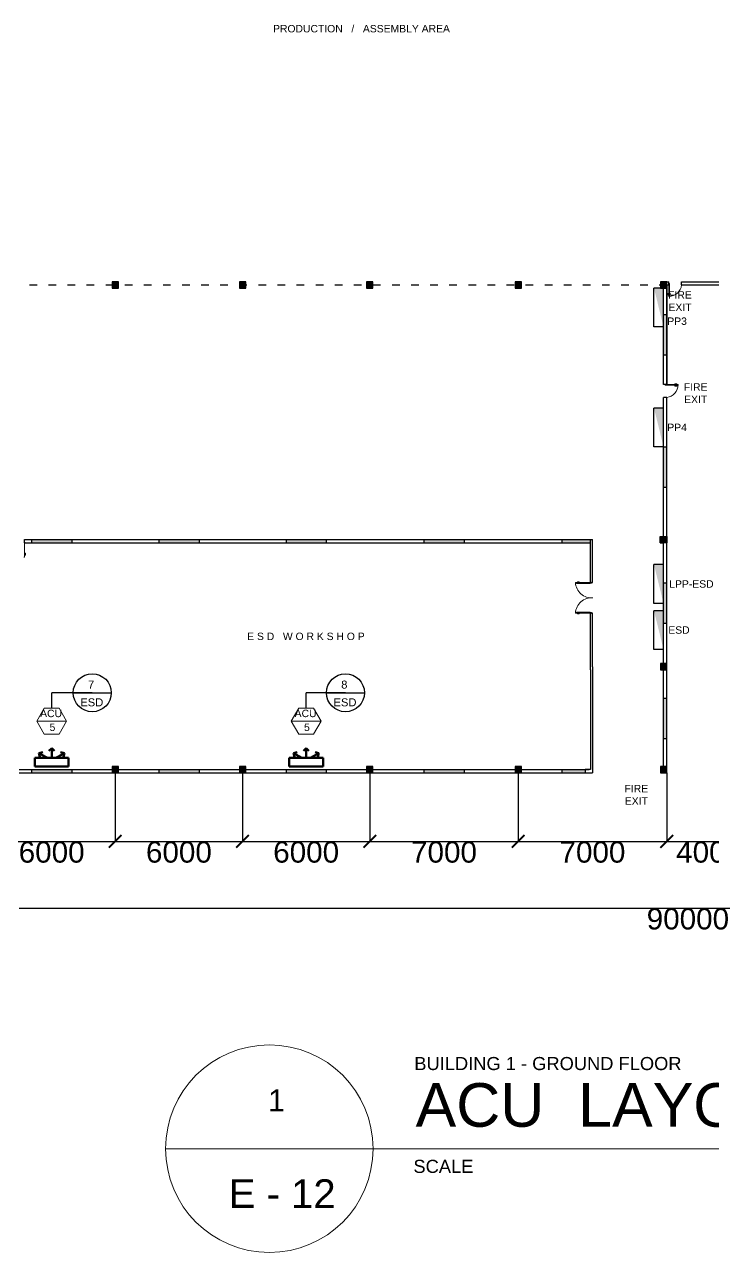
# Model space of a CAD drawing. Header units: millimetres. Extents: x 3339 to 2017737, y 4955 to 2748989.
# Drawn here: x 1298915 to 1331398, y 1216097 to 1273988 of the extents above; entities that cross this region are included whole.
import ezdxf

# ---------------------------------------------------------------- set-up
doc = ezdxf.new("R2010")
doc.units = ezdxf.units.MM
doc.header["$LTSCALE"] = 30
doc.linetypes.add('ACAD_ISO03W100', pattern=[30, 12, -18])
for name, color, linetype, lineweight in [('A-DETL-GENF', 92, 'Continuous', 13), ('A-DOOR', 31, 'Continuous', 13), ('ACU', 4, 'Continuous', 13), ('MACH BLOCK', 41, 'Continuous', 5), ('TEXT MACHLAYOUT', 255, 'Continuous', 5)]:
    doc.layers.add(name, color=color, linetype=linetype, lineweight=lineweight)
doc.layers.add('broken line', color=7, linetype='ACAD_ISO03W100', plot=False)
for name, color, linetype in [('DIM LINES', 7, 'Continuous'), ('TEXT', 7, 'Continuous'), ('window', 92, 'Continuous')]:
    doc.layers.add(name, color=color, linetype=linetype)
doc.styles.get("Standard").update_dxf_attribs({"font": 'arial.ttf'})
doc.dimstyles.new('GREEN', dxfattribs={"dimtxt": 1000, "dimasz": 600, "dimexe": 0.18, "dimexo": 0.0625, "dimgap": 0.09, "dimtad": 2, "dimdec": 0, "dimzin": 0, "dimdsep": 46, "dimtxsty": 'Standard', "dimblk": 'ARCHTICK', "dimcen": 0.09, "dimclrd": 3, "dimclre": 3, "dimclrt": 2, "dimadec": 0, "dimazin": 0, "dimtfac": 1, "dimtdec": 0, "dimtofl": 0, "dimtmove": 0, "dimatfit": 3, "dimfxl": 1, "dimtolj": 1, "dimtzin": 0, "dimarcsym": 0})

# ---------------------------------------------------------------- blocks, each defined once
blk = doc.blocks.new('_ArchTick')
at = {"color": 0, "linetype": 'ByBlock', "const_width": 0.15}
blk.add_lwpolyline([(-0.5, -0.5), (0.5, 0.5)], dxfattribs=at)
blk = doc.blocks.new('*D874')
at = {"layer": 'Defpoints', "color": 0, "transparency": 16777216}
for p in [(1285193, 1238709), (1375193, 1238709), (1375193, 1232330)]:
    blk.add_point(p, dxfattribs=at)
at = {"layer": 'DIM LINES', "color": 3, "linetype": 'ByBlock', "lineweight": -2, "transparency": 16777216}
for p, q in [((1285193, 1238709), (1285193, 1232329)), ((1375193, 1238709), (1375193, 1232329)), ((1285193, 1232330), (1375193, 1232330))]:
    blk.add_line(p, q, dxfattribs=at)
at = {"layer": 'DIM LINES', "color": 3, "lineweight": -2, "transparency": 16777216, "xscale": 600, "yscale": 600, "zscale": 600, "rotation": 180}
blk.add_blockref('_ArchTick', (1285193, 1232330), dxfattribs=at)
at = {"layer": 'DIM LINES', "color": 3, "lineweight": -2, "transparency": 16777216, "xscale": 600, "yscale": 600, "zscale": 600}
blk.add_blockref('_ArchTick', (1375193, 1232330), dxfattribs=at)
at = {"layer": 'DIM LINES', "color": 2, "transparency": 16777216, "insert": (1330193, 1231819), "char_height": 1000, "attachment_point": 5}
blk.add_mtext('\\A1;90000', dxfattribs=at)
blk = doc.blocks.new('*D744')
at = {"layer": 'Defpoints', "color": 0, "transparency": 16777216}
for p in [(1297193, 1238709), (1303193, 1238709), (1303193, 1235479)]:
    blk.add_point(p, dxfattribs=at)
at = {"layer": 'DIM LINES', "color": 3, "linetype": 'ByBlock', "lineweight": -2, "transparency": 16777216}
for p, q in [((1297193, 1238709), (1297193, 1235479)), ((1303193, 1238709), (1303193, 1235479)), ((1297193, 1235479), (1303193, 1235479))]:
    blk.add_line(p, q, dxfattribs=at)
at = {"layer": 'DIM LINES', "color": 3, "lineweight": -2, "transparency": 16777216, "xscale": 600, "yscale": 600, "zscale": 600, "rotation": 180}
blk.add_blockref('_ArchTick', (1297193, 1235479), dxfattribs=at)
at = {"layer": 'DIM LINES', "color": 3, "lineweight": -2, "transparency": 16777216, "xscale": 600, "yscale": 600, "zscale": 600}
blk.add_blockref('_ArchTick', (1303193, 1235479), dxfattribs=at)
at = {"layer": 'DIM LINES', "color": 2, "transparency": 16777216, "insert": (1300193, 1234968), "char_height": 1000, "attachment_point": 5}
blk.add_mtext('\\A1;6000', dxfattribs=at)
blk = doc.blocks.new('*D745')
at = {"layer": 'Defpoints', "color": 0, "transparency": 16777216}
for p in [(1303193, 1238709), (1309193, 1238709), (1309193, 1235479)]:
    blk.add_point(p, dxfattribs=at)
at = {"layer": 'DIM LINES', "color": 3, "linetype": 'ByBlock', "lineweight": -2, "transparency": 16777216}
for p, q in [((1303193, 1238709), (1303193, 1235479)), ((1309193, 1238709), (1309193, 1235479)), ((1303193, 1235479), (1309193, 1235479))]:
    blk.add_line(p, q, dxfattribs=at)
at = {"layer": 'DIM LINES', "color": 3, "lineweight": -2, "transparency": 16777216, "xscale": 600, "yscale": 600, "zscale": 600, "rotation": 180}
blk.add_blockref('_ArchTick', (1303193, 1235479), dxfattribs=at)
at = {"layer": 'DIM LINES', "color": 3, "lineweight": -2, "transparency": 16777216, "xscale": 600, "yscale": 600, "zscale": 600}
blk.add_blockref('_ArchTick', (1309193, 1235479), dxfattribs=at)
at = {"layer": 'DIM LINES', "color": 2, "transparency": 16777216, "insert": (1306193, 1234968), "char_height": 1000, "attachment_point": 5}
blk.add_mtext('\\A1;6000', dxfattribs=at)
blk = doc.blocks.new('*D746')
at = {"layer": 'Defpoints', "color": 0, "transparency": 16777216}
for p in [(1309193, 1238709), (1315193, 1238709), (1315193, 1235479)]:
    blk.add_point(p, dxfattribs=at)
at = {"layer": 'DIM LINES', "color": 3, "linetype": 'ByBlock', "lineweight": -2, "transparency": 16777216}
for p, q in [((1309193, 1238709), (1309193, 1235479)), ((1315193, 1238709), (1315193, 1235479)), ((1309193, 1235479), (1315193, 1235479))]:
    blk.add_line(p, q, dxfattribs=at)
at = {"layer": 'DIM LINES', "color": 3, "lineweight": -2, "transparency": 16777216, "xscale": 600, "yscale": 600, "zscale": 600, "rotation": 180}
blk.add_blockref('_ArchTick', (1309193, 1235479), dxfattribs=at)
at = {"layer": 'DIM LINES', "color": 3, "lineweight": -2, "transparency": 16777216, "xscale": 600, "yscale": 600, "zscale": 600}
blk.add_blockref('_ArchTick', (1315193, 1235479), dxfattribs=at)
at = {"layer": 'DIM LINES', "color": 2, "transparency": 16777216, "insert": (1312193, 1234968), "char_height": 1000, "attachment_point": 5}
blk.add_mtext('\\A1;6000', dxfattribs=at)
blk = doc.blocks.new('*D747')
at = {"layer": 'Defpoints', "color": 0, "transparency": 16777216}
for p in [(1315193, 1238709), (1322193, 1238709), (1322193, 1235479)]:
    blk.add_point(p, dxfattribs=at)
at = {"layer": 'DIM LINES', "color": 3, "linetype": 'ByBlock', "lineweight": -2, "transparency": 16777216}
for p, q in [((1315193, 1238709), (1315193, 1235479)), ((1322193, 1238709), (1322193, 1235479)), ((1315193, 1235479), (1322193, 1235479))]:
    blk.add_line(p, q, dxfattribs=at)
at = {"layer": 'DIM LINES', "color": 3, "lineweight": -2, "transparency": 16777216, "xscale": 600, "yscale": 600, "zscale": 600, "rotation": 180}
blk.add_blockref('_ArchTick', (1315193, 1235479), dxfattribs=at)
at = {"layer": 'DIM LINES', "color": 3, "lineweight": -2, "transparency": 16777216, "xscale": 600, "yscale": 600, "zscale": 600}
blk.add_blockref('_ArchTick', (1322193, 1235479), dxfattribs=at)
at = {"layer": 'DIM LINES', "color": 2, "transparency": 16777216, "insert": (1318693, 1234968), "char_height": 1000, "attachment_point": 5}
blk.add_mtext('\\A1;7000', dxfattribs=at)
blk = doc.blocks.new('*D748')
at = {"layer": 'Defpoints', "color": 0, "transparency": 16777216}
for p in [(1322193, 1238709), (1329193, 1238709), (1329193, 1235479)]:
    blk.add_point(p, dxfattribs=at)
at = {"layer": 'DIM LINES', "color": 3, "linetype": 'ByBlock', "lineweight": -2, "transparency": 16777216}
for p, q in [((1322193, 1238709), (1322193, 1235479)), ((1329193, 1238709), (1329193, 1235479)), ((1322193, 1235479), (1329193, 1235479))]:
    blk.add_line(p, q, dxfattribs=at)
at = {"layer": 'DIM LINES', "color": 3, "lineweight": -2, "transparency": 16777216, "xscale": 600, "yscale": 600, "zscale": 600, "rotation": 180}
blk.add_blockref('_ArchTick', (1322193, 1235479), dxfattribs=at)
at = {"layer": 'DIM LINES', "color": 3, "lineweight": -2, "transparency": 16777216, "xscale": 600, "yscale": 600, "zscale": 600}
blk.add_blockref('_ArchTick', (1329193, 1235479), dxfattribs=at)
at = {"layer": 'DIM LINES', "color": 2, "transparency": 16777216, "insert": (1325693, 1234968), "char_height": 1000, "attachment_point": 5}
blk.add_mtext('\\A1;7000', dxfattribs=at)
blk = doc.blocks.new('*D749')
at = {"layer": 'Defpoints', "color": 0, "transparency": 16777216}
for p in [(1329193, 1238709), (1333193, 1238709), (1333193, 1235479)]:
    blk.add_point(p, dxfattribs=at)
at = {"layer": 'DIM LINES', "color": 3, "linetype": 'ByBlock', "lineweight": -2, "transparency": 16777216}
for p, q in [((1329193, 1238709), (1329193, 1235479)), ((1333193, 1238709), (1333193, 1235479)), ((1329193, 1235479), (1333193, 1235479))]:
    blk.add_line(p, q, dxfattribs=at)
at = {"layer": 'DIM LINES', "color": 3, "lineweight": -2, "transparency": 16777216, "xscale": 600, "yscale": 600, "zscale": 600, "rotation": 180}
blk.add_blockref('_ArchTick', (1329193, 1235479), dxfattribs=at)
at = {"layer": 'DIM LINES', "color": 3, "lineweight": -2, "transparency": 16777216, "xscale": 600, "yscale": 600, "zscale": 600}
blk.add_blockref('_ArchTick', (1333193, 1235479), dxfattribs=at)
at = {"layer": 'DIM LINES', "color": 2, "transparency": 16777216, "insert": (1331193, 1234968), "char_height": 1000, "attachment_point": 5}
blk.add_mtext('\\A1;4000', dxfattribs=at)
blk = doc.blocks.new('Poste with lines')
h = blk.add_hatch(color=2)
h.dxf.hatch_style = 1
h.paths.add_polyline_path([(13203, 12318), (12903, 12318), (12903, 12018), (13203, 12018)])
at = {"color": 0}
for p, q in [((12903, 12018), (12903, 12318)), ((12903, 12318), (13203, 12318)), ((12903, 12018), (12903, 12168)), ((13203, 12318), (13203, 12018)), ((12903, 12018), (13053, 12018)), ((13053, 12018), (12903, 12018)), ((13203, 12018), (12903, 12018))]:
    blk.add_line(p, q, dxfattribs=at)

msp = doc.modelspace()

# ---------------------------------------------------------------- hatches: boundary and pattern name
h = msp.add_hatch(color=2)
h.dxf.hatch_style = 1
h.paths.add_polyline_path([(1303343.449, 1261859.357), (1303043.449, 1261859.357), (1303043.449, 1261559.357), (1303343.449, 1261559.357)])
h = msp.add_hatch(color=2)
h.dxf.hatch_style = 1
h.paths.add_polyline_path([(1309343.449, 1261859.357), (1309043.449, 1261859.357), (1309043.449, 1261559.357), (1309343.449, 1261559.357)])
h = msp.add_hatch(color=2)
h.dxf.hatch_style = 1
h.paths.add_polyline_path([(1315343.449, 1261859.357), (1315043.449, 1261859.357), (1315043.449, 1261559.357), (1315343.449, 1261559.357)])
h = msp.add_hatch(color=2)
h.dxf.hatch_style = 1
h.paths.add_polyline_path([(1322343.449, 1261859.357), (1322043.449, 1261859.357), (1322043.449, 1261559.357), (1322343.449, 1261559.357)])
at = {"true_color": 0xf8d731}
h = msp.add_hatch(color=40, dxfattribs=at)
h.dxf.hatch_style = 1
h.paths.add_polyline_path([(1329043.449, 1261559.177), (1328593.449, 1261559.177), (1329043.449, 1259734.177)])
h = msp.add_hatch(color=2)
h.dxf.hatch_style = 1
h.paths.add_polyline_path([(1329193.449, 1261859.357), (1328893.449, 1261859.357), (1328893.449, 1261559.357), (1329193.449, 1261559.357)])
h = msp.add_hatch(color=40, dxfattribs=at)
h.dxf.hatch_style = 1
h.paths.add_polyline_path([(1329043.449, 1255907.709), (1328593.449, 1255907.709), (1329043.449, 1254082.709)])
h = msp.add_hatch(color=40, dxfattribs=at)
h.dxf.hatch_style = 1
h.paths.add_polyline_path([(1329043.449, 1248525.133), (1328593.449, 1248525.133), (1329043.449, 1246700.133)])
h = msp.add_hatch(color=40, dxfattribs=at)
h.dxf.hatch_style = 1
h.paths.add_polyline_path([(1329043.449, 1246353.152), (1328593.449, 1246353.152), (1329043.449, 1244528.152)])
h = msp.add_hatch(color=2)
h.dxf.hatch_style = 1
h.paths.add_polyline_path([(1329193.449, 1243859.357), (1328893.449, 1243859.357), (1328893.449, 1243559.357), (1329193.449, 1243559.357)])
h = msp.add_hatch(color=2)
h.dxf.hatch_style = 1
h.paths.add_polyline_path([(1303343.449, 1239009.357), (1303043.449, 1239009.357), (1303043.449, 1238709.357), (1303343.449, 1238709.357)])
h = msp.add_hatch(color=2)
h.dxf.hatch_style = 1
h.paths.add_polyline_path([(1309343.449, 1239009.357), (1309043.449, 1239009.357), (1309043.449, 1238709.357), (1309343.449, 1238709.357)])
h = msp.add_hatch(color=2)
h.dxf.hatch_style = 1
h.paths.add_polyline_path([(1315343.449, 1239009.357), (1315043.449, 1239009.357), (1315043.449, 1238709.357), (1315343.449, 1238709.357)])
h = msp.add_hatch(color=2)
h.dxf.hatch_style = 1
h.paths.add_polyline_path([(1322343.449, 1239009.357), (1322043.449, 1239009.357), (1322043.449, 1238709.357), (1322343.449, 1238709.357)])
h = msp.add_hatch(color=2)
h.dxf.hatch_style = 1
h.paths.add_polyline_path([(1329193.449, 1239009.357), (1328893.449, 1239009.357), (1328893.449, 1238709.357), (1329193.449, 1238709.357)])
at = {"layer": 'window'}
h = msp.add_hatch(dxfattribs=at)
h.set_pattern_fill('ANSI31', color=256)
h.set_pattern_definition([(45, (1284139.95848, 1250192.71543), (-0.08838834765, 0.08838834765), [])])
h.paths.add_polyline_path([(1329193.449, 1260310.826), (1329043.449, 1260310.826), (1329043.449, 1258410.826), (1329193.449, 1258410.826)])
h = msp.add_hatch(dxfattribs=at)
h.set_pattern_fill('ANSI31', color=256)
h.set_pattern_definition([(45, (1284139.95848, 1243964.77762), (-0.08838834765, 0.08838834765), [])])
h.paths.add_polyline_path([(1329193.449, 1254082.889), (1329043.449, 1254082.889), (1329043.449, 1252182.889), (1329193.449, 1252182.889)])
h = msp.add_hatch(color=256, dxfattribs=at)
h.dxf.hatch_style = 1
h.paths.add_polyline_path([(1289143.449, 1238859.357), (1287243.449, 1238859.357), (1287243.449, 1238709.357), (1289143.449, 1238709.357)])
h.paths.add_polyline_path([(1295143.449, 1238859.357), (1293243.449, 1238859.357), (1293243.449, 1238709.357), (1294193.449, 1238709.357), (1295143.449, 1238709.357)])
h.paths.add_polyline_path([(1301143.449, 1238859.357), (1299243.449, 1238859.357), (1299243.449, 1238709.357), (1301143.449, 1238709.357)])
h.paths.add_polyline_path([(1307143.449, 1238859.357), (1305243.449, 1238859.357), (1305243.449, 1238709.357), (1307143.449, 1238709.357)])
h.paths.add_polyline_path([(1313143.449, 1238859.357), (1311243.449, 1238859.357), (1311243.449, 1238709.357), (1313143.449, 1238709.357)])
h.paths.add_polyline_path([(1319643.449, 1238859.357), (1317743.449, 1238859.357), (1317743.449, 1238709.357), (1319643.449, 1238709.357)])
h.paths.add_polyline_path([(1325343.449, 1238859.357), (1324243.449, 1238859.357), (1324243.449, 1238709.357), (1325343.449, 1238709.357)])
h.paths.add_polyline_path([(1325593.449, 1249709.357), (1324243.449, 1249709.357), (1324243.449, 1249559.357), (1325593.449, 1249559.357)])
h.paths.add_polyline_path([(1319643.449, 1249709.357), (1317743.449, 1249709.357), (1317743.449, 1249559.357), (1319643.449, 1249559.357)])
h.paths.add_polyline_path([(1313143.449, 1249709.357), (1311243.449, 1249709.357), (1311243.449, 1249559.357), (1313143.449, 1249559.357)])
h.paths.add_polyline_path([(1307143.449, 1249709.357), (1305243.449, 1249709.357), (1305243.449, 1249559.357), (1307143.449, 1249559.357)])
h.paths.add_polyline_path([(1301143.449, 1249709.357), (1299243.449, 1249709.357), (1299243.449, 1249559.357), (1301143.449, 1249559.357)])
h.paths.add_polyline_path([(1293788.181, 1249709.357), (1291343.449, 1249709.357), (1291343.449, 1249559.357), (1293788.181, 1249559.357)])
h = msp.add_hatch(dxfattribs=at)
h.set_pattern_fill('ANSI31', color=256)
h.set_pattern_definition([(45, (1284139.95848, 1237541.24652), (-0.08838834765, 0.08838834765), [])])
h.paths.add_polyline_path([(1329193.449, 1247659.357), (1329043.449, 1247659.357), (1329043.449, 1245759.357), (1329193.449, 1245759.357)])
h = msp.add_hatch(dxfattribs=at)
h.set_pattern_fill('ANSI31', color=256)
h.set_pattern_definition([(45, (1284139.95848, 1232116.24652), (-0.08838834765, 0.08838834765), [])])
h.paths.add_polyline_path([(1329193.449, 1242234.357), (1329043.449, 1242234.357), (1329043.449, 1240334.357), (1329193.449, 1240334.357)])

# ---------------------------------------------------------------- linework, layer by layer
for p, q in [((1328593.449, 1259734.177), (1328593.449, 1261559.177)), ((1329043.449, 1261559.177), (1328593.449, 1261559.177)), ((1329043.449, 1261709.357), (1329193.449, 1261709.357)), ((1329043.449, 1259734.177), (1329043.449, 1261559.177)), ((1329193.449, 1261709.357), (1329193.449, 1261559.357)), ((1329193.449, 1261709.357), (1329293.449, 1261709.357)), ((1329193.449, 1261559.357), (1329193.449, 1257012.295)), ((1329293.449, 1261709.357), (1329293.449, 1261859.357)), ((1329899.325, 1261709.357), (1329899.325, 1261859.357)), ((1329043.449, 1259734.177), (1328593.449, 1259734.177)), ((1329193.449, 1257012.295), (1329043.449, 1257012.295)), ((1329193.449, 1256406.42), (1329043.449, 1256406.42)), ((1328593.449, 1254082.709), (1328593.449, 1255907.709)), ((1329043.449, 1255907.709), (1328593.449, 1255907.709)), ((1329043.449, 1254082.709), (1329043.449, 1255907.709)), ((1329043.449, 1254082.709), (1328593.449, 1254082.709)), ((1298914.949, 1249559.357), (1298914.949, 1249709.357)), ((1298914.949, 1249709.357), (1298943.449, 1249709.357)), ((1298943.449, 1249559.357), (1298914.949, 1249559.357)), ((1328593.449, 1246700.133), (1328593.449, 1248525.133)), ((1329043.449, 1248525.133), (1328593.449, 1248525.133)), ((1329043.449, 1246700.133), (1329043.449, 1248525.133)), ((1325593.449, 1247709.357), (1325593.449, 1247680.857)), ((1325593.449, 1247680.857), (1325693.449, 1247680.857)), ((1325693.449, 1247680.857), (1325693.449, 1247709.357)), ((1329043.449, 1246700.133), (1328593.449, 1246700.133)), ((1325593.449, 1246237.857), (1325593.449, 1246209.357)), ((1325693.449, 1246209.357), (1325693.449, 1246237.857)), ((1328593.449, 1244528.152), (1328593.449, 1246353.152)), ((1329043.449, 1246353.152), (1328593.449, 1246353.152)), ((1329043.449, 1244528.152), (1329043.449, 1246353.152)), ((1329043.449, 1244528.152), (1328593.449, 1244528.152)), ((1329193.449, 1243859.357), (1329043.449, 1243859.357)), ((1329193.449, 1243709.357), (1329193.449, 1243859.357)), ((1329193.449, 1243559.357), (1329193.449, 1243709.357)), ((1329193.449, 1239009.357), (1329193.449, 1243559.357)), ((1300193.449, 1241752.21), (1300193.449, 1242483.849)), ((1301206.387, 1242483.849), (1300193.449, 1242483.849)), ((1302106.387, 1242483.849), (1301206.387, 1242483.849)), ((1301206.387, 1242483.849), (1303006.387, 1242483.849)), ((1302106.387, 1242483.849), (1302106.387, 1242483.849)), ((1312193.449, 1241752.21), (1312193.449, 1242483.849)), ((1313149.28, 1242483.849), (1312193.449, 1242483.849)), ((1314045.55, 1242483.849), (1313145.55, 1242483.849)), ((1313145.55, 1242483.849), (1314945.55, 1242483.849)), ((1314045.55, 1242483.849), (1314045.55, 1242483.849)), ((1285193.449, 1238709.357), (1325693.449, 1238709.357)), ((1299243.449, 1238859.357), (1301143.449, 1238859.357)), ((1311243.449, 1238859.357), (1313143.449, 1238859.357)), ((1315193.449, 1238709.357), (1322193.449, 1238709.357)), ((1329043.449, 1238709.357), (1329193.449, 1238709.357))]:
    msp.add_line(p, q)
at = {"color": 0}
for p, q in [((1329043.449, 1257012.295), (1329043.449, 1261859.357)), ((1329043.449, 1261859.357), (1329293.449, 1261859.357)), ((1329193.449, 1257012.295), (1329193.449, 1261709.357)), ((1329193.449, 1261709.357), (1329293.449, 1261709.357)), ((1329899.325, 1261859.357), (1333193.449, 1261859.357)), ((1329899.325, 1261709.357), (1333193.449, 1261709.357)), ((1329043.449, 1238709.357), (1329043.449, 1256406.42)), ((1329193.449, 1238709.357), (1329193.449, 1256406.42)), ((1298914.949, 1249559.357), (1325593.449, 1249559.357)), ((1298943.449, 1249709.357), (1325693.449, 1249709.357)), ((1325593.449, 1247709.357), (1325593.449, 1249709.357)), ((1325693.449, 1247709.357), (1325693.449, 1249709.357)), ((1325593.449, 1243559.357), (1325593.449, 1246237.857)), ((1325693.449, 1246237.857), (1325593.449, 1246237.857)), ((1325693.449, 1243709.357), (1325693.449, 1246237.857)), ((1325593.449, 1243559.357), (1325593.449, 1238859.357)), ((1325693.449, 1243709.357), (1325693.449, 1238709.357)), ((1329193.449, 1239009.357), (1329043.449, 1239009.357)), ((1329193.449, 1238859.357), (1329193.449, 1239009.357)), ((1285193.449, 1238709.357), (1325693.449, 1238709.357)), ((1297343.449, 1238859.357), (1325543.449, 1238859.357)), ((1325593.449, 1238859.357), (1325343.449, 1238859.357)), ((1329043.449, 1238859.357), (1329193.449, 1238859.357)), ((1329043.449, 1238709.357), (1329193.449, 1238709.357)), ((1329043.449, 1238709.357), (1329193.449, 1238709.357))]:
    msp.add_line(p, q, dxfattribs=at)
for points in [[(1303343.449, 1261859.357), (1303043.449, 1261859.357), (1303043.449, 1261559.357), (1303343.449, 1261559.357), (1303343.449, 1261859.357)], [(1309343.449, 1261859.357), (1309043.449, 1261859.357), (1309043.449, 1261559.357), (1309343.449, 1261559.357), (1309343.449, 1261859.357)], [(1315343.449, 1261859.357), (1315043.449, 1261859.357), (1315043.449, 1261559.357), (1315343.449, 1261559.357), (1315343.449, 1261859.357)], [(1322343.449, 1261859.357), (1322043.449, 1261859.357), (1322043.449, 1261559.357), (1322343.449, 1261559.357), (1322343.449, 1261859.357)], [(1329193.449, 1261859.357), (1328893.449, 1261859.357), (1328893.449, 1261559.357), (1329193.449, 1261559.357), (1329193.449, 1261859.357)], [(1329193.449, 1243859.357), (1328893.449, 1243859.357), (1328893.449, 1243559.357), (1329193.449, 1243559.357), (1329193.449, 1243859.357)], [(1303343.449, 1239009.357), (1303043.449, 1239009.357), (1303043.449, 1238709.357), (1303343.449, 1238709.357), (1303343.449, 1239009.357)], [(1309343.449, 1239009.357), (1309043.449, 1239009.357), (1309043.449, 1238709.357), (1309343.449, 1238709.357), (1309343.449, 1239009.357)], [(1315343.449, 1239009.357), (1315043.449, 1239009.357), (1315043.449, 1238709.357), (1315343.449, 1238709.357), (1315343.449, 1239009.357)], [(1322343.449, 1239009.357), (1322043.449, 1239009.357), (1322043.449, 1238709.357), (1322343.449, 1238709.357), (1322343.449, 1239009.357)], [(1329193.449, 1239009.357), (1328893.449, 1239009.357), (1328893.449, 1238709.357), (1329193.449, 1238709.357), (1329193.449, 1239009.357)]]:
    msp.add_lwpolyline(points, close=True)
for centre in [(1302106.387, 1242483.849), (1314045.55, 1242483.849)]:
    msp.add_circle(centre, 896.27)
at = {"layer": 'A-DETL-GENF'}
for p, q in [((1329255.349, 1261324.95), (1329255.349, 1261263.145)), ((1329269.72, 1261324.95), (1329255.349, 1261324.95)), ((1329263.935, 1261316.059), (1329255.349, 1261324.645)), ((1329255.349, 1261263.145), (1329263.935, 1261263.145)), ((1329264.874, 1261263.145), (1329255.349, 1261263.145)), ((1329255.349, 1261263.145), (1329255.349, 1261234.57)), ((1329255.349, 1261234.57), (1329264.874, 1261234.57)), ((1329263.935, 1261263.145), (1329263.935, 1261316.059)), ((1329263.935, 1261316.059), (1329269.72, 1261316.059)), ((1329264.874, 1261234.57), (1329264.874, 1261263.145)), ((1329264.874, 1261260.764), (1329264.874, 1261236.951)), ((1329288.687, 1261260.764), (1329264.874, 1261260.764)), ((1329264.874, 1261236.951), (1329288.687, 1261236.951)), ((1329269.72, 1261316.059), (1329269.72, 1261324.95)), ((1329293.449, 1261291.72), (1329288.687, 1261286.957)), ((1329288.687, 1261286.957), (1329288.687, 1261210.757)), ((1329288.687, 1261236.951), (1329288.687, 1261260.764)), ((1329288.687, 1261210.757), (1329293.449, 1261205.995)), ((1329293.449, 1261205.995), (1329293.449, 1261291.72)), ((1329328.212, 1261286.957), (1329323.449, 1261291.72)), ((1329323.449, 1261291.72), (1329323.449, 1261205.995)), ((1329323.449, 1261205.995), (1329328.212, 1261210.757)), ((1329328.212, 1261210.757), (1329328.212, 1261286.957)), ((1329352.024, 1261260.764), (1329328.212, 1261260.764)), ((1329328.212, 1261260.764), (1329328.212, 1261236.951)), ((1329328.212, 1261236.951), (1329352.024, 1261236.951)), ((1329361.549, 1261324.95), (1329347.179, 1261324.95)), ((1329347.179, 1261324.95), (1329347.179, 1261316.059)), ((1329347.179, 1261316.059), (1329352.964, 1261316.059)), ((1329352.024, 1261263.145), (1329352.024, 1261234.57)), ((1329361.549, 1261263.145), (1329352.024, 1261263.145)), ((1329352.024, 1261236.951), (1329352.024, 1261260.764)), ((1329352.024, 1261234.57), (1329361.549, 1261234.57)), ((1329352.964, 1261316.059), (1329361.549, 1261324.645)), ((1329352.964, 1261316.059), (1329352.964, 1261263.145)), ((1329352.964, 1261263.145), (1329361.549, 1261263.145)), ((1329361.549, 1261263.145), (1329361.549, 1261324.95)), ((1329361.549, 1261234.57), (1329361.549, 1261263.145)), ((1329577.856, 1257050.395), (1329639.662, 1257050.395)), ((1329577.856, 1257036.025), (1329577.856, 1257050.395)), ((1329586.747, 1257036.025), (1329577.856, 1257036.025)), ((1329577.856, 1256944.195), (1329577.856, 1256958.566)), ((1329577.856, 1256958.566), (1329586.747, 1256958.566)), ((1329639.662, 1256944.195), (1329577.856, 1256944.195)), ((1329586.747, 1257041.81), (1329578.162, 1257050.395)), ((1329586.747, 1256952.781), (1329578.162, 1256944.195)), ((1329639.662, 1257041.81), (1329586.747, 1257041.81)), ((1329586.747, 1257041.81), (1329586.747, 1257036.025)), ((1329586.747, 1256958.566), (1329586.747, 1256952.781)), ((1329586.747, 1256952.781), (1329639.662, 1256952.781)), ((1329611.087, 1257012.295), (1329615.849, 1257017.058)), ((1329696.812, 1257012.295), (1329611.087, 1257012.295)), ((1329615.849, 1256977.533), (1329611.087, 1256982.295)), ((1329611.087, 1256982.295), (1329696.812, 1256982.295)), ((1329615.849, 1257017.058), (1329692.049, 1257017.058)), ((1329692.049, 1256977.533), (1329615.849, 1256977.533)), ((1329639.662, 1257050.395), (1329639.662, 1257041.81)), ((1329639.662, 1257040.87), (1329639.662, 1257050.395)), ((1329639.662, 1257050.395), (1329668.237, 1257050.395)), ((1329668.237, 1257040.87), (1329639.662, 1257040.87)), ((1329639.662, 1256953.72), (1329668.237, 1256953.72)), ((1329639.662, 1256944.195), (1329639.662, 1256953.72)), ((1329639.662, 1256952.781), (1329639.662, 1256944.195)), ((1329668.237, 1256944.195), (1329639.662, 1256944.195)), ((1329642.043, 1257040.87), (1329665.856, 1257040.87)), ((1329642.043, 1257017.058), (1329642.043, 1257040.87)), ((1329665.856, 1257017.058), (1329642.043, 1257017.058)), ((1329642.043, 1256953.72), (1329642.043, 1256977.533)), ((1329642.043, 1256977.533), (1329665.856, 1256977.533)), ((1329665.856, 1256953.72), (1329642.043, 1256953.72)), ((1329665.856, 1257040.87), (1329665.856, 1257017.058)), ((1329665.856, 1256977.533), (1329665.856, 1256953.72)), ((1329668.237, 1257050.395), (1329668.237, 1257040.87)), ((1329668.237, 1256953.72), (1329668.237, 1256944.195)), ((1329692.049, 1257017.058), (1329696.812, 1257012.295)), ((1329696.812, 1256982.295), (1329692.049, 1256977.533)), ((1298914.949, 1248944.62), (1298914.949, 1249030.345)), ((1298914.949, 1249030.345), (1298919.712, 1249025.582)), ((1298919.712, 1248949.382), (1298914.949, 1248944.62)), ((1298919.712, 1249025.582), (1298919.712, 1248949.382)), ((1298919.712, 1248975.576), (1298919.712, 1248999.389)), ((1298919.712, 1248999.389), (1298943.524, 1248999.389)), ((1298943.524, 1248975.576), (1298919.712, 1248975.576)), ((1298938.679, 1249054.684), (1298938.679, 1249063.575)), ((1298938.679, 1249063.575), (1298953.049, 1249063.575)), ((1298944.464, 1249054.684), (1298938.679, 1249054.684)), ((1298943.524, 1249001.77), (1298953.049, 1249001.77)), ((1298943.524, 1248973.195), (1298943.524, 1249001.77)), ((1298943.524, 1248999.389), (1298943.524, 1248975.576)), ((1298953.049, 1248973.195), (1298943.524, 1248973.195)), ((1298944.464, 1249054.684), (1298953.049, 1249063.27)), ((1298944.464, 1249001.77), (1298944.464, 1249054.684)), ((1298953.049, 1249001.77), (1298944.464, 1249001.77)), ((1298953.049, 1249063.575), (1298953.049, 1249001.77)), ((1298953.049, 1249001.77), (1298953.049, 1248973.195)), ((1325582.744, 1247650.857), (1324933.244, 1247650.857)), ((1324933.244, 1247650.857), (1324933.244, 1247628.357)), ((1324933.244, 1247628.357), (1325582.744, 1247628.357)), ((1324958.474, 1247685.62), (1324953.712, 1247680.857)), ((1324953.712, 1247680.857), (1325039.437, 1247680.857)), ((1325034.674, 1247685.62), (1324958.474, 1247685.62)), ((1325010.862, 1247718.957), (1324982.287, 1247718.957)), ((1324982.287, 1247718.957), (1324982.287, 1247709.432)), ((1324982.287, 1247709.432), (1325010.862, 1247709.432)), ((1325008.481, 1247709.432), (1324984.668, 1247709.432)), ((1324984.668, 1247709.432), (1324984.668, 1247685.62)), ((1324984.668, 1247685.62), (1325008.481, 1247685.62)), ((1325008.481, 1247685.62), (1325008.481, 1247709.432)), ((1325072.667, 1247718.957), (1325010.862, 1247718.957)), ((1325010.862, 1247718.957), (1325010.862, 1247710.372)), ((1325010.862, 1247709.432), (1325010.862, 1247718.957)), ((1325010.862, 1247710.372), (1325063.776, 1247710.372)), ((1325039.437, 1247680.857), (1325034.674, 1247685.62)), ((1325063.776, 1247710.372), (1325072.362, 1247718.957)), ((1325063.776, 1247710.372), (1325063.776, 1247704.587)), ((1325063.776, 1247704.587), (1325072.667, 1247704.587)), ((1325072.667, 1247704.587), (1325072.667, 1247718.957)), ((1325582.744, 1247628.357), (1325582.744, 1247650.857)), ((1324933.244, 1246290.357), (1325582.744, 1246290.357)), ((1324933.244, 1246267.857), (1324933.244, 1246290.357)), ((1325582.744, 1246267.857), (1324933.244, 1246267.857)), ((1324953.712, 1246237.857), (1325039.437, 1246237.857)), ((1324958.474, 1246233.095), (1324953.712, 1246237.857)), ((1325034.674, 1246233.095), (1324958.474, 1246233.095)), ((1324982.287, 1246199.757), (1324982.287, 1246209.282)), ((1324982.287, 1246209.282), (1325010.862, 1246209.282)), ((1325010.862, 1246199.757), (1324982.287, 1246199.757)), ((1324984.668, 1246209.282), (1324984.668, 1246233.095)), ((1324984.668, 1246233.095), (1325008.481, 1246233.095)), ((1325008.481, 1246209.282), (1324984.668, 1246209.282)), ((1325008.481, 1246233.095), (1325008.481, 1246209.282)), ((1325010.862, 1246209.282), (1325010.862, 1246199.757)), ((1325010.862, 1246199.757), (1325010.862, 1246208.343)), ((1325010.862, 1246208.343), (1325063.776, 1246208.343)), ((1325072.667, 1246199.757), (1325010.862, 1246199.757)), ((1325039.437, 1246237.857), (1325034.674, 1246233.095)), ((1325063.776, 1246208.343), (1325063.776, 1246214.128)), ((1325063.776, 1246214.128), (1325072.667, 1246214.128)), ((1325063.776, 1246208.343), (1325072.362, 1246199.757)), ((1325072.667, 1246214.128), (1325072.667, 1246199.757)), ((1325582.744, 1246290.357), (1325582.744, 1246267.857))]:
    msp.add_line(p, q, dxfattribs=at)
at = {"layer": 'A-DOOR', "lineweight": 18}
for p, q in [((1329323.449, 1261784.357), (1329293.449, 1261784.357)), ((1329293.449, 1261784.357), (1329293.449, 1261173.857)), ((1329323.449, 1261173.857), (1329323.449, 1261784.357)), ((1329293.449, 1261173.857), (1329323.449, 1261173.857)), ((1329118.449, 1256982.295), (1329118.449, 1257012.295)), ((1329118.449, 1257012.295), (1329728.949, 1257012.295)), ((1329728.949, 1256982.295), (1329118.449, 1256982.295)), ((1329728.949, 1257012.295), (1329728.949, 1256982.295)), ((1298914.949, 1249634.357), (1298884.949, 1249634.357)), ((1298914.949, 1249634.357), (1298914.949, 1248884.357)), ((1298914.949, 1248884.357), (1298884.949, 1248884.357)), ((1325643.449, 1247680.857), (1324893.449, 1247680.857)), ((1324893.449, 1247680.857), (1324893.449, 1247650.857)), ((1324893.449, 1247650.857), (1325643.449, 1247650.857)), ((1325643.449, 1247680.857), (1325643.449, 1247650.857)), ((1324893.449, 1246237.857), (1324893.449, 1246267.857)), ((1324893.449, 1246267.857), (1325643.449, 1246267.857)), ((1325643.449, 1246237.857), (1324893.449, 1246237.857)), ((1325643.449, 1246237.857), (1325643.449, 1246267.857))]:
    msp.add_line(p, q, dxfattribs=at)
at = {"layer": 'A-DOOR'}
for centre, radius, start, end in [((1329293.449, 1261784.357), 610.5, 270, 352.94338002), ((1329118.449, 1257012.295), 610.5, 277.05661998, 0), ((1325652.713, 1247716.615), 760.105, 182.69634992, 274.96130704), ((1325652.713, 1246202.1), 760.105, 85.03869296, 177.30365008)]:
    msp.add_arc(centre, radius, start, end, dxfattribs=at)
at = {"layer": 'ACU'}
for p, q in [((1299493.449, 1241145.992), (1300893.449, 1241145.992)), ((1311493.449, 1241145.992), (1312893.449, 1241145.992))]:
    msp.add_line(p, q, dxfattribs=at)
at = {"layer": 'ACU', "lineweight": 211, "ltscale": 5}
for p, q in [((1299771.799, 1239691.04), (1299589.955, 1239642.315)), ((1299705.239, 1239575.756), (1299589.955, 1239642.315)), ((1299589.955, 1239642.315), (1299638.68, 1239460.472)), ((1299993.449, 1239409.357), (1299705.239, 1239575.756)), ((1300193.449, 1239875.272), (1300060.331, 1239742.154)), ((1300193.449, 1239742.154), (1300193.449, 1239875.272)), ((1300193.449, 1239875.272), (1300326.568, 1239742.154)), ((1300326.568, 1239742.154), (1300193.449, 1239875.272)), ((1300193.449, 1239409.357), (1300193.449, 1239742.154)), ((1300393.449, 1239409.357), (1300681.659, 1239575.756)), ((1300796.943, 1239642.315), (1300615.1, 1239691.04)), ((1300615.1, 1239691.04), (1300796.943, 1239642.315)), ((1300681.659, 1239575.756), (1300796.943, 1239642.315)), ((1300796.943, 1239642.315), (1300748.218, 1239460.472)), ((1311771.799, 1239691.04), (1311589.955, 1239642.315)), ((1311705.239, 1239575.756), (1311589.955, 1239642.315)), ((1311589.955, 1239642.315), (1311638.68, 1239460.472)), ((1311993.449, 1239409.357), (1311705.239, 1239575.756)), ((1312193.449, 1239875.272), (1312060.331, 1239742.154)), ((1312193.449, 1239742.154), (1312193.449, 1239875.272)), ((1312193.449, 1239875.272), (1312326.568, 1239742.154)), ((1312326.568, 1239742.154), (1312193.449, 1239875.272)), ((1312193.449, 1239409.357), (1312193.449, 1239742.154)), ((1312393.449, 1239409.357), (1312681.659, 1239575.756)), ((1312796.943, 1239642.315), (1312615.1, 1239691.04)), ((1312615.1, 1239691.04), (1312796.943, 1239642.315)), ((1312681.659, 1239575.756), (1312796.943, 1239642.315)), ((1312796.943, 1239642.315), (1312748.218, 1239460.472)), ((1300993.449, 1239409.357), (1299393.449, 1239409.357)), ((1299393.449, 1239409.357), (1299393.449, 1239009.357)), ((1299393.449, 1239409.357), (1299993.449, 1239409.357)), ((1299393.449, 1239009.357), (1300993.449, 1239009.357)), ((1300993.449, 1239409.357), (1300193.449, 1239409.357)), ((1300993.449, 1239009.357), (1300993.449, 1239409.357)), ((1312993.449, 1239409.357), (1311393.449, 1239409.357)), ((1311393.449, 1239409.357), (1311393.449, 1239009.357)), ((1311393.449, 1239409.357), (1311993.449, 1239409.357)), ((1311393.449, 1239009.357), (1312993.449, 1239009.357)), ((1312993.449, 1239409.357), (1312193.449, 1239409.357)), ((1312993.449, 1239009.357), (1312993.449, 1239409.357))]:
    msp.add_line(p, q, dxfattribs=at)
at = {"layer": 'ACU'}
for points in [[(1299843.449, 1241752.21), (1299493.449, 1241145.992), (1299843.449, 1240539.774), (1300543.449, 1240539.774), (1300893.449, 1241145.992), (1300543.449, 1241752.21)], [(1311843.449, 1241752.21), (1311493.449, 1241145.992), (1311843.449, 1240539.774), (1312543.449, 1240539.774), (1312893.449, 1241145.992), (1312543.449, 1241752.21)]]:
    msp.add_lwpolyline(points, close=True, dxfattribs=at)
at = {"layer": 'broken line'}
msp.add_line((1297343.449, 1261709.537), (1328893.449, 1261709.537), dxfattribs=at)
at = {"layer": 'MACH BLOCK', "color": 85, "true_color": 0x58ba48}
msp.add_line((1305565.369, 1220988.504), (1354951.732, 1220988.504), dxfattribs=at)
at = {"layer": 'MACH BLOCK'}
msp.add_line((1305568.627, 1220988.504), (1305565.369, 1220988.504), dxfattribs=at)
at = {"layer": 'MACH BLOCK', "color": 85, "true_color": 0x58ba48}
msp.add_circle((1310456.916, 1220988.504), 4891.546, dxfattribs=at)
at = {"layer": 'window'}
for p, q in [((1329043.449, 1260310.826), (1329193.449, 1260310.826)), ((1329043.449, 1258410.826), (1329193.449, 1258410.826)), ((1329043.449, 1254082.889), (1329193.449, 1254082.889)), ((1329043.449, 1252182.889), (1329193.449, 1252182.889)), ((1299243.449, 1249709.357), (1299243.449, 1249559.357)), ((1301143.449, 1249709.357), (1301143.449, 1249559.357)), ((1305243.449, 1249709.357), (1305243.449, 1249559.357)), ((1307143.449, 1249709.357), (1307143.449, 1249559.357)), ((1311243.449, 1249709.357), (1311243.449, 1249559.357)), ((1313143.449, 1249709.357), (1313143.449, 1249559.357)), ((1317743.449, 1249709.357), (1317743.449, 1249559.357)), ((1319643.449, 1249709.357), (1319643.449, 1249559.357)), ((1324243.449, 1249709.357), (1324243.449, 1249559.357)), ((1325593.449, 1249559.357), (1325593.449, 1249709.357)), ((1329043.449, 1247659.357), (1329193.449, 1247659.357)), ((1329043.449, 1245759.357), (1329193.449, 1245759.357)), ((1329043.449, 1242234.357), (1329193.449, 1242234.357)), ((1329043.449, 1240334.357), (1329193.449, 1240334.357)), ((1299243.449, 1238859.357), (1299243.449, 1238709.357)), ((1301143.449, 1238859.357), (1301143.449, 1238709.357)), ((1305243.449, 1238859.357), (1305243.449, 1238709.357)), ((1307143.449, 1238859.357), (1307143.449, 1238709.357)), ((1311243.449, 1238859.357), (1311243.449, 1238709.357)), ((1313143.449, 1238859.357), (1313143.449, 1238709.357)), ((1317743.449, 1238859.357), (1317743.449, 1238709.357)), ((1319643.449, 1238859.357), (1319643.449, 1238709.357)), ((1324243.449, 1238859.357), (1324243.449, 1238709.357)), ((1325343.449, 1238859.357), (1325343.449, 1238709.357))]:
    msp.add_line(p, q, dxfattribs=at)

# ---------------------------------------------------------------- block references
at = {"color": 0}
msp.add_blockref('Poste with lines', (1315989.958, 1237541.247), dxfattribs=at)

# ---------------------------------------------------------------- texts
at = {"char_height": 377.35925, "attachment_point": 1}
for s, insert in [('\\pxt0.39537;7', (1301906.387, 1243059.188)), ('\\pxt0.39537;8', (1313845.55, 1243059.188)), ('\\pxqc,t0.39537;ESD', (1301896.387, 1242221.208)), ('\\pxqc,t0.39537;ESD', (1313835.55, 1242221.208))]:
    msp.add_mtext_dynamic_manual_height_columns(s, width=377.35925, gutter_width=1886.796, heights=[0], dxfattribs=dict(at, insert=insert))
at = {"layer": 'ACU', "char_height": 350, "attachment_point": 1}
for s, width, gutter_width, insert in [('\\pxt0,1;ACU', 569.29963, 2002.986, (1299650.806, 1241685.055)), ('\\pxt0,1;ACU', 569.29963, 2002.986, (1311650.806, 1241685.055)), ('5', 551.54222, 2757.711, (1300093.903, 1241032.55)), ('5', 551.54222, 2757.711, (1312093.903, 1241032.55))]:
    msp.add_mtext_dynamic_manual_height_columns(s, width=width, gutter_width=gutter_width, heights=[0], dxfattribs=dict(at, insert=insert))
at = {"layer": 'TEXT', "char_height": 350, "attachment_point": 1}
for s, width, insert in [('\\pxqc;PRODUCTION   /   ASSEMBLY AREA', 10191.25721, (1309706.644, 1273969.326)), ('\\pxqc;FIRE EXIT', 1254.53393, (1329193.449, 1261416.718)), ('\\pxqc;FIRE EXIT', 1254.53393, (1329933.562, 1257074.682)), ('\\pxqc;E S D   W O R K S H O P ', 5844.30005, (1309261.046, 1245318.732)), ('\\pxqc;FIRE EXIT', 1254.53393, (1327135.261, 1238139.79))]:
    msp.add_mtext_dynamic_manual_height_columns(s, width=width, gutter_width=0, heights=[1406.025], dxfattribs=dict(at, insert=insert))
at = {"layer": 'TEXT', "color": 40, "true_color": 0xf8d731, "char_height": 350, "attachment_point": 1}
for s, width, insert in [('\\pxqc;PP3', 837.91337, (1329265.225, 1260177.637)), ('\\pxqc;PP4', 837.91337, (1329265.225, 1255170.925)), ('\\pxqc;LPP-ESD', 2190.43386, (1329265.225, 1247788.349)), ('\\pxqc;ESD', 1015.29176, (1329265.225, 1245616.368))]:
    msp.add_mtext_dynamic_manual_height_columns(s, width=width, gutter_width=0, heights=[0], dxfattribs=dict(at, insert=insert))
at = {"layer": 'TEXT MACHLAYOUT', "attachment_point": 1}
for s, width, gutter_width, heights, insert, char_height in [('BUILDING 1 - GROUND FLOOR', 13243.68174, 3086.648, [0], (1317292.471, 1225311.614), 617.32954), ('ACU  LAYOUT', 34622.34682, 10288.826, [9272.543], (1317352.983, 1224079.193), 2057.76512), ('1', 2882.53405, 3086.648, [0], (1310393.56, 1223781.629), 1028.883), ('SCALE', 2737.46449, 3086.648, [0], (1317251.115, 1220463.711), 617.3295), ('E - 12', 5338.44849, 3086.648, [735.418], (1308543.906, 1219547.031), 1352.3058)]:
    msp.add_mtext_dynamic_manual_height_columns(s, width=width, gutter_width=gutter_width, heights=heights, dxfattribs=dict(at, insert=insert, char_height=char_height))

# ---------------------------------------------------------------- dimensions: what is measured, and where the dimension line sits
at = {"layer": 'DIM LINES', "color": 0}
for base, p1, p2, picture, middle in [((1375193.449, 1232329.59), (1285193.449, 1238709.357), (1375193.449, 1238709.357), '*D874', (1330193.449, 1231818.927)), ((1303193.449, 1235479.048), (1297193.449, 1238709.357), (1303193.449, 1238709.357), '*D744', (1300193.449, 1234968.385)), ((1309193.449, 1235478.868), (1303193.449, 1238709.357), (1309193.449, 1238709.357), '*D745', (1306193.449, 1234968.205)), ((1315193.449, 1235478.868), (1309193.449, 1238709.357), (1315193.449, 1238709.357), '*D746', (1312193.449, 1234968.205)), ((1322193.449, 1235478.868), (1315193.449, 1238709.357), (1322193.449, 1238709.357), '*D747', (1318693.449, 1234968.205)), ((1329193.449, 1235478.688), (1322193.449, 1238709.357), (1329193.449, 1238709.357), '*D748', (1325693.449, 1234968.025)), ((1333193.449, 1235478.688), (1329193.449, 1238709.357), (1333193.449, 1238709.357), '*D749', (1331193.449, 1234968.025))]:
    dim = msp.add_linear_dim(base=base, p1=p1, p2=p2, dimstyle='GREEN', dxfattribs=at)
    dim.commit()
    dim.dimension.update_dxf_attribs({"geometry": picture, "text_midpoint": middle})

doc.saveas('drawing.dxf')
